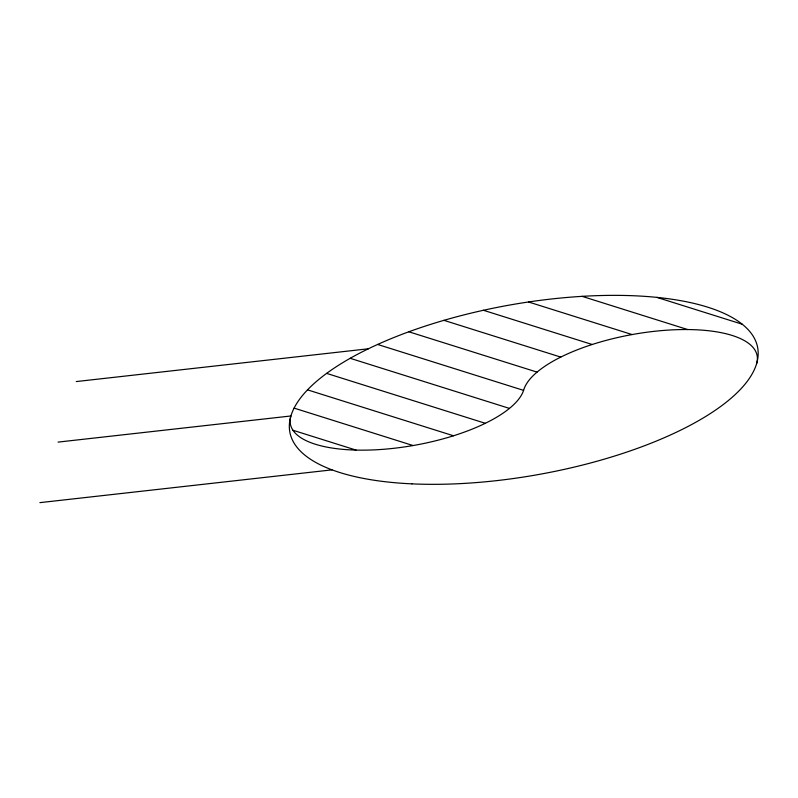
<?xml version="1.0" encoding="UTF-8"?>
<svg xmlns="http://www.w3.org/2000/svg" width="798" height="798" viewBox="0 0 798 798"><rect width="100%" height="100%" fill="white"/><g stroke="black" fill="none" stroke-linecap="round" stroke-linejoin="round"><path stroke-width="1.2" d="M76.249 381.564L368.377 348.786M58.074 442.102L290.911 415.977A118.842 42.982 -10.2 0 0 393.703 448.316A118.842 42.982 -10.2 0 0 523.747 389.843A118.842 42.982 -10.2 0 1 653.801 331.379A118.842 42.982 -10.2 0 1 756.594 363.718M39.9 502.64L332.028 469.862M656.874 297.375L742.25 324.237M582.121 296.347L687.647 329.544M528.515 301.973L632.116 334.561M483.428 310.272L592.206 344.497M443.927 320.337L560.775 357.095M408.835 331.778L537.054 372.117M377.634 344.457L523.588 390.372M350.172 358.302L509.443 408.406M326.621 373.384L485.314 423.299M307.519 389.853L453.493 435.778M294.093 408.117L413.055 445.543M292.946 430.252L355.998 450.082M411.908 483.857A237.694 85.955 -10.2 0 0 758.1 351.06A237.694 85.955 -10.2 0 0 401.244 334.621A237.694 85.955 -10.2 0 0 411.908 483.857"/></g></svg>
